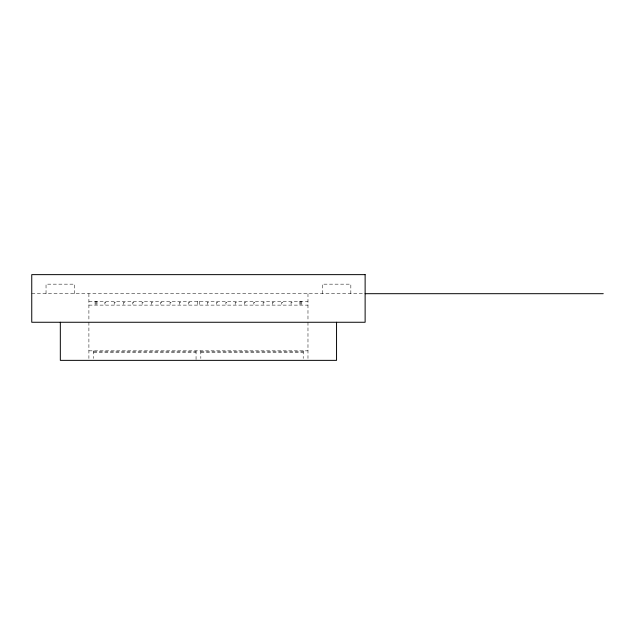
<?xml version="1.0" encoding="UTF-8"?>
<svg xmlns="http://www.w3.org/2000/svg" width="635" height="635" viewBox="0 0 635 635"><rect width="100%" height="100%" fill="white"/><g stroke="black" fill="none" stroke-linecap="round" stroke-linejoin="round"><path stroke-width="0.48" stroke-dasharray="3.17 2.38" d="M31.75 293.688L364.141 293.688M88.9 301.308L307.975 301.308M88.9 305.117L307.975 305.117M88.9 350.837L307.975 350.837M93.662 351.79L196.056 351.79M200.819 351.79L303.212 351.79M93.662 352.742L196.056 352.742M200.819 352.742L303.212 352.742M350.837 293.688L350.837 284.162L322.262 284.162L322.262 293.688M307.975 293.688L307.975 320.294M307.975 322.262L307.975 358.457M303.212 350.837L303.212 358.457M301.784 301.308L301.784 305.117M300.831 301.308L300.831 305.117M299.879 301.308L299.879 305.117M200.819 350.837L200.819 358.457M199.39 301.308L199.39 305.117M197.485 301.308L197.485 305.117M196.056 350.837L196.056 360.362M96.996 301.308L96.996 305.117M96.044 301.308L96.044 305.117M95.091 301.308L95.091 305.117M93.662 350.837L93.662 358.457M88.9 293.688L88.9 320.294M88.9 322.262L88.9 358.457M74.612 293.688L74.612 284.162L46.037 284.162L46.037 293.688M105.831 302.26L104.878 302.26L104.878 304.165L105.831 304.165L105.831 302.26M115.133 302.26L114.181 302.26L114.181 304.165L115.133 304.165L115.133 302.26M124.444 302.26L123.492 302.26L123.492 304.165L124.444 304.165L124.444 302.26M133.755 302.26L132.802 302.26L132.802 304.165L133.755 304.165L133.755 302.26M143.065 302.26L142.113 302.26L142.113 304.165L143.065 304.165L143.065 302.26M152.368 302.26L151.416 302.26L151.416 304.165L152.368 304.165L152.368 302.26M161.679 302.26L160.726 302.26L160.726 304.165L161.679 304.165L161.679 302.26M170.99 302.26L170.037 302.26L170.037 304.165L170.99 304.165L170.99 302.26M180.3 302.26L179.348 302.26L179.348 304.165L180.3 304.165L180.3 302.26M189.603 302.26L188.651 302.26L188.651 304.165L189.603 304.165L189.603 302.26M208.224 302.26L207.272 302.26L207.272 304.165L208.224 304.165L208.224 302.26M217.527 302.26L216.575 302.26L216.575 304.165L217.527 304.165L217.527 302.26M226.838 302.26L225.885 302.26L225.885 304.165L226.838 304.165L226.838 302.26M236.149 302.26L235.196 302.26L235.196 304.165L236.149 304.165L236.149 302.26M245.459 302.26L244.507 302.26L244.507 304.165L245.459 304.165L245.459 302.26M254.762 302.26L253.809 302.26L253.809 304.165L254.762 304.165L254.762 302.26M264.073 302.26L263.12 302.26L263.12 304.165L264.073 304.165L264.073 302.26M273.383 302.26L272.431 302.26L272.431 304.165L273.383 304.165L273.383 302.26M282.694 302.26L281.742 302.26L281.742 304.165L282.694 304.165L282.694 302.26M291.997 302.26L291.044 302.26L291.044 304.165L291.997 304.165L291.997 302.26"/><path stroke-width="0.95" d="M365.125 293.688L603.25 293.688M336.55 322.262L336.55 360.362L60.325 360.362L60.325 322.262M365.125 274.637L31.75 274.637L31.75 322.262L365.125 322.262L365.125 274.637"/></g></svg>
